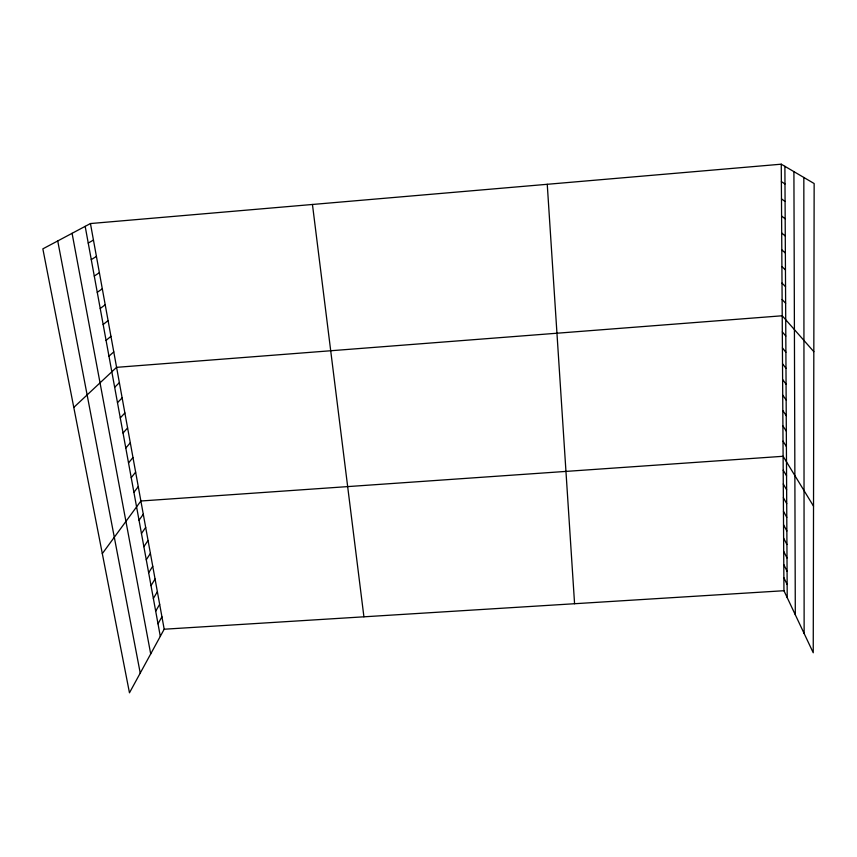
<?xml version="1.0" encoding="UTF-8"?>
<svg xmlns="http://www.w3.org/2000/svg" width="857" height="857" viewBox="0 0 857 857"><rect width="100%" height="100%" fill="white"/><g stroke="black" fill="none" stroke-linecap="round" stroke-linejoin="round"><path stroke-width="1.29" d="M90.446 223.548L164.19 629.22L129.471 692.81L42.85 248.862L90.446 223.548L781.263 164.19L814.15 183.537L813.239 652.766L783.951 590.719L781.263 164.19M158.009 623.8L161.93 616.804M155.695 611.18L159.659 604.292M153.371 598.465L157.367 591.705M151.014 585.663L155.063 579.021M148.657 572.765L152.739 566.252M146.279 559.782L150.404 553.386M143.88 546.691L148.047 540.435M141.469 533.515L145.679 527.387M139.027 520.242L143.29 514.243M102.315 553.622L140.88 501.002L783.105 456.288L813.529 506.166M133.917 492.336L138.266 486.626M131.239 477.692L135.631 472.121M128.529 462.93L132.974 457.509M125.797 448.05L130.296 442.78M123.054 433.042L127.597 427.932M120.28 417.916L124.876 412.967M117.484 402.672L122.133 397.884M114.667 387.3L119.369 382.672M73.788 407.418L116.584 367.342L782.227 315.772L813.829 351.67M108.968 356.169L113.777 351.884M106.075 340.411L110.939 336.308M103.161 324.524L108.089 320.593M100.226 308.499L105.207 304.749M97.269 292.344L102.304 288.777M94.281 276.061L99.369 272.676M91.271 259.628L96.423 256.436M88.239 243.067L93.445 240.067M164.19 629.22L783.951 590.719M781.38 181.62L784.991 183.966M781.488 198.899L785.087 201.459M781.595 216.028L785.173 218.803M781.702 233.008L785.269 235.996M781.809 249.848L785.366 253.04M781.916 266.538L785.451 269.934M782.013 283.089L785.537 286.677M782.12 299.5L785.633 303.282M782.323 331.916L785.805 336.073M782.42 347.91L785.89 352.259M782.527 363.786L785.987 368.306M782.623 379.522L786.073 384.225M782.72 395.131L786.148 400.005M782.816 410.61L786.233 415.656M782.912 425.961L786.319 431.178M783.009 441.184L786.405 446.561M783.191 470.182L786.565 475.871M783.277 483.98L786.64 489.818M783.362 497.671L786.715 503.648M783.448 511.254L786.79 517.371M783.534 524.741L786.855 530.997M783.619 538.132L786.93 544.527M783.705 551.426L787.005 557.95M783.791 564.613L787.08 571.276M783.866 577.714L787.144 584.506M57.73 240.946L140.237 673.088M72.084 233.308L150.703 653.923M85.175 226.355L160.302 636.333M312.451 204.469L363.914 616.804M547.248 184.298L574.576 603.724M784.894 166.322L787.219 597.629M793.914 171.625L795.307 614.769M803.834 177.463L804.134 633.484"/></g></svg>
